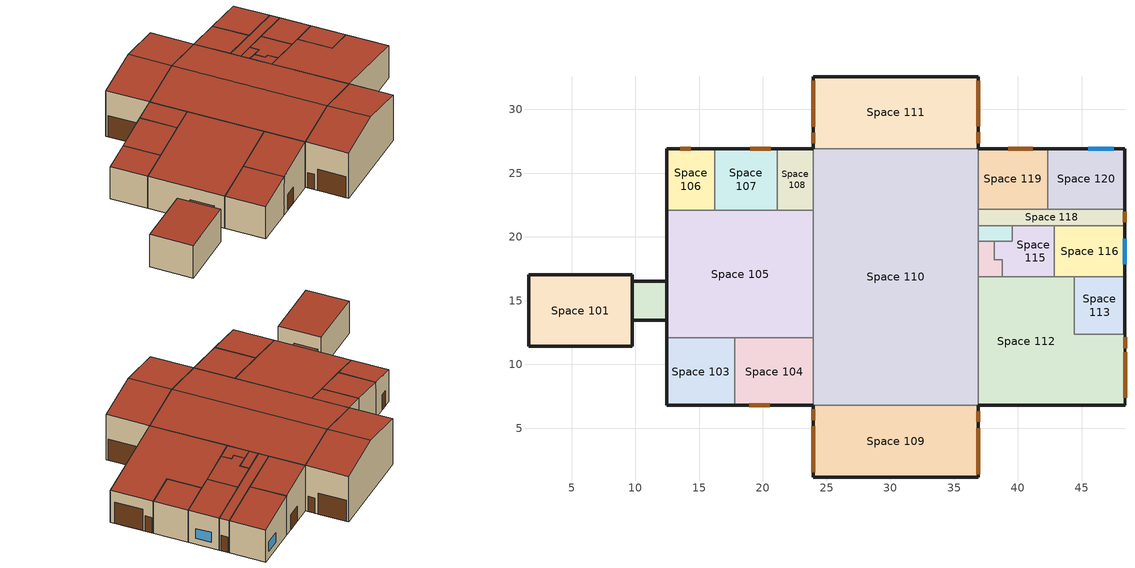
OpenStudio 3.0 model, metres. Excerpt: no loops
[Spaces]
Space 101
 floor ground: 9.74,17.03 9.74,11.41 1.62,11.41 1.62,17.03 z0
 wall outside: 9.74,11.41 9.74,17.03 1.62,17.03 1.62,11.41 9.74,11.41 z0:4.7
 wall to Space 102: 9.74,13.48 9.74,16.54 z0:2.85
 roof outside: 9.74,11.41 9.74,17.03 1.62,17.03 1.62,11.41 z4.7
Space 102
 floor ground: 12.46,16.54 12.46,13.48 9.74,13.48 9.74,16.54 z0
 wall outside: 12.46,16.54 9.74,16.54 / 9.74,13.48 12.46,13.48 z0:2.85
 wall to Space 105: 12.46,13.48 12.46,16.54 z0:2.85
 roof outside: 12.46,13.48 12.46,16.54 9.74,16.54 9.74,13.48 z2.85
Space 103
 floor ground: 17.81,12.09 17.81,6.79 12.46,6.79 12.46,12.09 z0
 wall outside: 12.46,12.09 12.46,6.79 z0:4.63; 17.81,6.79,5.54 12.46,6.79,4.63 12.46,6.79,0 17.81,6.79,0
 wall to Space 104: 17.81,6.79 17.81,12.09 z0:5.54
 wall to Space 105: 17.81,12.09,5.54 17.81,12.09,0 12.46,12.09,0 12.46,12.09,4.63
 roof outside: 17.81,12.09,5.54 12.46,12.09,4.63 12.46,6.79,4.63 17.81,6.79,5.54
Space 104
 floor ground: 23.96,12.09 23.96,6.79 17.81,6.79 17.81,12.09 z0
 wall outside: 23.96,6.79,6.58 17.81,6.79,5.54 17.81,6.79,0 23.96,6.79,0
 wall to Space 105: 23.96,12.09,6.58 23.96,12.09,0 17.81,12.09,0 17.81,12.09,5.54
 wall to Space 110: 23.96,6.79 23.96,12.09 z0:6.58
 door: 18.94,6.79 20.54,6.79 z0:2.2
 roof outside: 23.96,12.09,6.58 17.81,12.09,5.54 17.81,6.79,5.54 23.96,6.79,6.58
Space 105
 floor ground: 23.96,22.08 23.96,12.09 12.46,12.09 12.46,22.08 z0
 wall outside: 12.46,22.08 12.46,12.09 z0:4.63
 wall to Space 106: 16.24,22.08,5.27 16.24,22.08,0 12.46,22.08,0 12.46,22.08,4.63
 wall to Space 107: 21.13,22.08,6.1 21.13,22.08,0 16.24,22.08,0 16.24,22.08,5.27
 wall to Space 108: 23.96,22.08,6.58 23.96,22.08,0 21.13,22.08,0 21.13,22.08,6.1
 wall to Space 110: 23.96,12.09 23.96,22.08 z0:6.58
 roof outside: 23.96,22.08,6.58 12.46,22.08,4.63 12.46,12.09,4.63 23.96,12.09,6.58
Space 106
 floor ground: 16.24,26.93 16.24,22.08 12.46,22.08 12.46,26.93 z0
 wall outside: 12.46,26.93 12.46,22.08 z0:4.63; 16.24,26.93,5.27 16.24,26.93,0 12.46,26.93,0 12.46,26.93,4.63
 wall to Space 107: 16.24,22.08 16.24,26.93 z0:5.27
 door: 14.35,26.93 13.5,26.93 z0:2.2
 roof outside: 16.24,26.93,5.27 12.46,26.93,4.63 12.46,22.08,4.63 16.24,22.08,5.27
Space 107
 floor ground: 21.13,26.93 21.13,22.08 16.24,22.08 16.24,26.93 z0
 wall outside: 21.13,26.93,6.1 21.13,26.93,0 16.24,26.93,0 16.24,26.93,5.27
 wall to Space 108: 21.13,22.08 21.13,26.93 z0:6.1
 door: 20.6,26.93 19,26.93 z0:2.2
 roof outside: 21.13,26.93,6.1 16.24,26.93,5.27 16.24,22.08,5.27 21.13,22.08,6.1
Space 108
 floor ground: 23.96,26.93 23.96,22.08 21.13,22.08 21.13,26.93 z0
 wall outside: 23.96,26.93,6.58 23.96,26.93,0 21.13,26.93,0 21.13,26.93,6.1
 wall to Space 110: 23.96,22.08 23.96,26.93 z0:6.58
 roof outside: 23.96,26.93,6.57 21.13,26.93,6.1 21.13,22.08,6.1 23.96,22.08,6.58
Space 109
 floor ground: 36.9,6.79 36.9,1.14 23.96,1.14 23.96,6.79 z0
 wall outside: 23.96,6.79 23.96,1.14 / 36.9,1.14 36.9,6.79 z0:6.58; 30.43,1.14,7.65 23.96,1.14,6.58 23.96,1.14,0 36.9,1.14,0 36.9,1.14,6.58
 wall to Space 110: 30.43,6.79,7.65 36.9,6.79,6.58 36.9,6.79,0 23.96,6.79,0 23.96,6.79,6.58
 door: 36.9,1.39 36.9,4.99 / 23.96,5.14 23.96,1.54 z0:3.05; 36.9,5.49 36.9,6.34 / 23.96,6.49 23.96,5.64 z0:2.2
 roof outside: 30.43,6.79,7.65 23.96,6.79,6.58 23.96,1.14,6.58 30.43,1.14,7.65; 30.43,1.14,7.65 36.9,1.14,6.58 36.9,6.79,6.58 30.43,6.79,7.65
Space 110
 floor ground: 36.9,26.93 36.9,6.79 23.96,6.79 23.96,26.93 z0
 wall to Space 119: 36.9,22.19 36.9,26.93 z0:6.58
 wall to Space 112: 36.9,6.79 36.9,16.86 z0:6.58
 wall to Space 117: 36.9,19.66 36.9,20.89 z0:6.58
 wall to Space 118: 36.9,20.89 36.9,22.19 z0:6.58
 wall to Space 114: 36.9,16.86 36.9,19.66 z0:6.58
 wall to Space 111: 30.43,26.93,7.65 36.9,26.93,6.58 36.9,26.93,0 23.96,26.93,0 23.96,26.93,6.58
 roof outside: 30.43,26.93,7.65 23.96,26.93,6.58 23.96,6.79,6.58 30.43,6.79,7.65; 30.43,6.79,7.65 36.9,6.79,6.58 36.9,26.93,6.58 30.43,26.93,7.65
Space 111
 floor ground: 36.9,32.58 36.9,26.93 23.96,26.93 23.96,32.58 z0
 wall outside: 36.9,26.93 36.9,32.58 / 23.96,32.58 23.96,26.93 z0:6.58; 30.43,32.58,7.65 36.9,32.58,6.58 36.9,32.58,0 23.96,32.58,0 23.96,32.58,6.58
 door: 36.9,28.66 36.9,32.26 / 23.96,32.24 23.96,28.64 z0:3.05; 36.9,27.36 36.9,28.21 / 23.96,28.19 23.96,27.34 z0:2.2
 roof outside: 30.43,32.58,7.65 23.96,32.58,6.58 23.96,26.93,6.58 30.43,26.93,7.65; 30.43,26.93,7.65 36.9,26.93,6.58 36.9,32.58,6.58 30.43,32.58,7.65
Space 112
 floor ground: 44.42,16.86 44.42,12.36 48.4,12.36 48.4,6.79 36.9,6.79 36.9,16.86 z0
 wall outside: 48.4,6.79 48.4,12.36 z0:4.63; 36.9,6.79,6.58 36.9,6.79,0 48.4,6.79,0 48.4,6.79,4.63
 wall to Space 113: 44.42,12.36 44.42,16.86 z0:5.3; 44.42,12.36,5.3 48.4,12.36,4.63 48.4,12.36,0 44.42,12.36,0
 wall to Space 114: 36.9,16.86,6.58 38.78,16.86,6.26 38.78,16.86,0 36.9,16.86,0
 wall to Space 115: 38.78,16.86,6.26 42.87,16.86,5.57 42.87,16.86,0 38.78,16.86,0
 wall to Space 116: 42.87,16.86,5.57 44.42,16.86,5.3 44.42,16.86,0 42.87,16.86,0
 door: 48.4,7.37 48.4,10.97 z0:3.05; 48.4,11.28 48.4,12.13 z0:2.2
 roof outside: 36.9,6.79,6.58 48.4,6.79,4.63 48.4,12.36,4.63 44.42,12.36,5.3 44.42,16.86,5.3 36.9,16.86,6.58
Space 113
 floor ground: 48.4,16.86 48.4,12.36 44.42,12.36 44.42,16.86 z0
 wall outside: 48.4,12.36 48.4,16.86 z0:4.63
 wall to Space 116: 44.42,16.86,5.3 48.4,16.86,4.63 48.4,16.86,0 44.42,16.86,0
 roof outside: 44.42,12.36,5.3 48.4,12.36,4.63 48.4,16.86,4.63 44.42,16.86,5.3
Space 114
 floor ground: 38.15,19.66 38.15,18.23 38.78,18.23 38.78,16.86 36.9,16.86 36.9,19.66 z0
 wall to Space 117: 36.9,19.66,6.58 38.15,19.66,6.36 38.15,19.66,0 36.9,19.66,0
 wall to Space 115: 38.78,16.86 38.78,18.23 z0:6.26; 38.15,18.23 38.15,19.66 z0:6.36; 38.15,18.23,6.36 38.78,18.23,6.26 38.78,18.23,0 38.15,18.23,0
 roof outside: 36.9,16.86,6.58 38.78,16.86,6.26 38.78,18.23,6.26 38.15,18.23,6.36 38.15,19.66,6.36 36.9,19.66,6.58
Space 115
 floor ground: 42.87,20.89 42.87,16.86 38.78,16.86 38.78,18.23 38.15,18.23 38.15,19.66 39.55,19.66 39.55,20.89 z0
 wall to Space 116: 42.87,16.86 42.87,20.89 z0:5.57
 wall to Space 118: 39.55,20.89,6.13 42.87,20.89,5.57 42.87,20.89,0 39.55,20.89,0
 wall to Space 117: 39.55,20.89 39.55,19.66 z0:6.13; 38.15,19.66,6.36 39.55,19.66,6.13 39.55,19.66,0 38.15,19.66,0
 roof outside: 38.15,18.23,6.36 38.78,18.23,6.26 38.78,16.86,6.26 42.87,16.86,5.57 42.87,20.89,5.57 39.55,20.89,6.13 39.55,19.66,6.13 38.15,19.66,6.36
Space 116
 floor ground: 48.4,20.89 48.4,16.86 42.87,16.86 42.87,20.89 z0
 wall outside: 48.4,16.86 48.4,20.89 z0:4.63
 wall to Space 118: 42.87,20.89,5.57 48.4,20.89,4.63 48.4,20.89,0 42.87,20.89,0
 window: 48.4,17.85 48.4,19.85 z0.86:2.26
 roof outside: 42.87,16.86,5.57 48.4,16.86,4.63 48.4,20.89,4.63 42.87,20.89,5.57
Space 117
 floor ground: 39.55,20.89 39.55,19.66 36.9,19.66 36.9,20.89 z0
 wall to Space 118: 36.9,20.89,6.58 39.55,20.89,6.13 39.55,20.89,0 36.9,20.89,0
 roof outside: 36.9,19.66,6.58 39.55,19.66,6.13 39.55,20.89,6.13 36.9,20.89,6.58
Space 118
 floor ground: 48.4,22.19 48.4,20.89 36.9,20.89 36.9,22.19 z0
 wall outside: 48.4,20.89 48.4,22.19 z0:4.63
 wall to Space 119: 36.9,22.19,6.58 42.33,22.19,5.66 42.33,22.19,0 36.9,22.19,0
 wall to Space 120: 42.33,22.19,5.66 48.4,22.19,4.63 48.4,22.19,0 42.33,22.19,0
 door: 48.4,21.14 48.4,21.99 z0:2.2
 roof outside: 36.9,20.89,6.58 48.4,20.89,4.63 48.4,22.19,4.63 36.9,22.19,6.58
Space 119
 floor ground: 42.33,26.93 42.33,22.19 36.9,22.19 36.9,26.93 z0
 wall outside: 36.9,26.93,6.58 42.33,26.93,5.66 42.33,26.93,0 36.9,26.93,0
 wall to Space 120: 42.33,22.19 42.33,26.93 z0:5.66
 door: 41.16,26.93 39.26,26.93 z0:2.2
 roof outside: 36.9,22.19,6.58 42.33,22.19,5.66 42.33,26.93,5.66 36.9,26.93,6.58
Space 120
 floor ground: 48.4,26.93 48.4,22.19 42.33,22.19 42.33,26.93 z0
 wall outside: 48.4,22.19 48.4,26.93 z0:4.63; 42.33,26.93,5.66 48.4,26.93,4.63 48.4,26.93,0 42.33,26.93,0
 window: 47.52,26.93 45.52,26.93 z0.99:2.39
 roof outside: 42.33,22.19,5.66 48.4,22.19,4.63 48.4,26.93,4.63 42.33,26.93,5.66
[Site]
Edmonton Intl AP: Latitude {deg}=53.32; Longitude {deg}=-113.58; Time Zone {hr}=-7; Elevation {m}=723
[Building]
Maintenance Shop-Small_1980-2004: North Axis {deg}=-0; Default Construction Set=-modified; Default Schedule Set=NRCan Cold Lake Default Schedule Set
[ClimateZones]
Climate Zone Institution Name 1=ASHRAE; Climate Zone Document Name 1=ANSI/ASHRAE Standard 169; Climate Zone Document Year 1=2006; Climate Zone Institution Name 2=CEC; Climate Zone Document Name 2=California Climate Zone Descriptions; Climate Zone Document Year 2=1995
[SizingPeriod:DesignDay] Barometric Pressure {Pa}=92936; Wind Direction {deg}=180; Sky Clearness=0; Rain Indicator=0; Snow Indicator=0; Day of Month=21; Daylight Saving Time Indicator=0; Dry-Bulb Temperature Range Modifier Type=DefaultMultipliers
Name | Maximum Dry-Bulb Temperature {C} | Daily Dry-Bulb Temperature Range {deltaC} | Humidity Indicating Conditions at Maximum Dry-Bulb | Wind Speed {m/s} | Month | Day Type | Humidity Indicating Type | Solar Model Indicator | ASHRAE Taub | ASHRAE Taud
Edmonton Stony Plain Ann Clg .4% Condns DP=>MDB | 22.6 | 12 | 16.5 | 3.8 | 7 | SummerDesignDay | Dewpoint | ASHRAETau | 0.353 | 2.369
Edmonton Stony Plain Ann Hum_n 99.6% Condns DP=>MCDB | -32.4 | 0 | -37.7 | 1.9 | 1 | WinterDesignDay | Dewpoint | ASHRAEClearSky
Edmonton Stony Plain Ann Htg Wind 99.6% Condns WS=>MCDB | -5.8 | 0 | -5.8 | 11.6 | 1 | WinterDesignDay | Wetbulb | ASHRAEClearSky
Edmonton Stony Plain Ann Clg .4% Condns Enth=>MDB | 25.6 | 12 | 57100 | 3.8 | 7 | SummerDesignDay | Enthalpy | ASHRAETau | 0.353 | 2.369
Edmonton Stony Plain Ann Clg .4% Condns WB=>MDB | 25.3 | 12 | 19 | 3.8 | 7 | SummerDesignDay | Wetbulb | ASHRAETau | 0.353 | 2.369
Edmonton Stony Plain Ann Htg 99.6% Condns DB | -32.5 | 0 | -32.5 | 1.9 | 1 | WinterDesignDay | Wetbulb | ASHRAEClearSky
Edmonton Stony Plain Ann Clg .4% Condns DB=>MWB | 27.5 | 12 | 17.6 | 3.8 | 7 | SummerDesignDay | Wetbulb | ASHRAETau | 0.353 | 2.369
[Construction]
000 ExtSlabCarpet 4in ClimateZone 1-8: MAT-CC05 4 HW CONCRETE, CP02 CARPET PAD
000 Interior Ceiling: 000 M11 100mm lightweight concrete, 000 F05 Ceiling air space resistance, 000 F16 Acoustic tile
000 Interior Floor: 000 F16 Acoustic tile, 000 F05 Ceiling air space resistance, 000 M11 100mm lightweight concrete
000 Interior Wall: 000 G01a 19mm gypsum board, 000 F04 Wall air space resistance, 000 G01a 19mm gypsum board
V2-Maintenance-Wall R18: V2-Maintenance-Wall mtl R18
V2-Maintenance-Roof R24: V2-Maintenance-Roof mtl R24
Vintage 2 Window R1.8: V2 Windows R1.8
V2 Door R4: V2 Door mtl R4
000_Interior Partition; 000_Interior Door: 000_G05 25mm wood
000_Interior Floor: 000_F16 Acoustic tile, 000_F05 Ceiling air space resistance, 000_M11 100mm lightweight concrete
000_Interior Wall: 000_G01a 19mm gypsum board, 000_F04 Wall air space resistance, 000_G01a 19mm gypsum board
000_Interior Ceiling: 000_M11 100mm lightweight concrete, 000_F05 Ceiling air space resistance, 000_F16 Acoustic tile
000_Interior Window: 000_Clear 3mm
000_Exterior Window: 000_Clear 3mm, 000_Air 13mm, 000_Clear 3mm
Customized construction 000_ExtSlabCarpet_4in_ClimateZone 1-8 to conductance of 0.23657440264963328: MAT-CC05 4 HW CONCRETE 1, CP02 CARPET PAD 1
Customized construction Vintage 1 Concrete Wall RSI 2.11 to conductance of 0.31545741324921134: MNECB Ref Brick 100mm 1, MNECB Ref Airspace 25mm 1, 000 G05 25mm wood 2, Mass NonRes Wall Insulation-2.89 1, 000_G01a 19mm gypsum board 1
Customized construction Vintage 1 Ref Deck Roof RSI 3.52 to conductance of 0.23657440264963328: MNECB Ref Gravel 50mm 1, MNECB Built-up Roof 9.5mm 1, MNECB Ref Polystyrene 46mm 1, 000_F08 Metal surface 1, 000 G05 25mm wood 3
Customized construction MNECB Ref Underground Floor 6.136 to conductance of 0.5678591709256104: MNECB Ref Polystyrene 25mm 1, MNECB Ref concrete 100mm 1
Customized construction MNECB Ref Underground Wall 9.659 to conductance of 0.5678591709256104: MNECB Ref Polystyrene 44mm 1, MNECB Ref concrete 100mm 2
Customized construction 000_ExtSlabCarpet_4in_ClimateZone 1-8 to conductance of 0.5678591709256104: MAT-CC05 4 HW CONCRETE 2, CP02 CARPET PAD 2
Customized Fenestration: cond=0.315 tvis=0.210 tsol=0.500: Customized Fenestration:: cond=0.315 tvis=0.210 tsol=0.500
Customized construction 000_Exterior Door to conductance of 1.4204545454545456: 000_F08 Metal surface 2, 000_I01 25mm insulation board 1
Customized construction 000_Exterior Door 1 to conductance of 0.5678591709256104: 000_F08 Metal surface 3, 000_I01 25mm insulation board 2
Customized Fenestration: cond=0.280 tvis=0.210 tsol=0.500: Customized Fenestration:: cond=0.280 tvis=0.210 tsol=0.500
[Material]
Name | Roughness | Thickness {m} | Conductivity {W/m-K} | Density {kg/m3} | Specific Heat {J/kg-K} | Thermal Absorptance | Solar Absorptance | Visible Absorptance
000 F16 Acoustic tile; 000_F16 Acoustic tile | MediumSmooth | 0.0191 | 0.06 | 368 | 590
000 G01a 19mm gypsum board; 000_G01a 19mm gypsum board; 000_G01a 19mm gypsum board 1 | MediumSmooth | 0.019 | 0.16 | 800 | 1090
000 M11 100mm lightweight concrete; 000_M11 100mm lightweight concrete | MediumRough | 0.1016 | 0.53 | 1280 | 840
MAT-CC05 4 HW CONCRETE; MAT-CC05 4 HW CONCRETE 1; MAT-CC05 4 HW CONCRETE 2 | Rough | 0.1016 | 1.311 | 2240 | 836.8 | 0.9 | 0.7 | 0.7
V2-Maintenance-Wall mtl R18 | MediumRough | 0.140625 | 0.045 | 265 | 836.8 | 0.9 | 0.7 | 0.7
V2-Maintenance-Roof mtl R24 | MediumRough | 0.19149 | 0.045 | 265 | 836.8 | 0.9 | 0.7 | 0.7
V2 Door mtl R4 | MediumRough | 0.03169 | 0.045 | 265 | 836.8 | 0.9 | 0.7 | 0.7
000_G05 25mm wood; 000 G05 25mm wood 2; 000 G05 25mm wood 3 | MediumSmooth | 0.0254 | 0.15 | 608 | 1630
MNECB Ref Brick 100mm 1 | MediumRough | 0.1016 | 1.311 | 2082.332 | 795.312
Mass NonRes Wall Insulation-2.89 1 | MediumRough | 0.129003 | 0.049 | 265 | 836.8 | 0.9 | 0.7 | 0.7
MNECB Ref Gravel 50mm 1 | VeryRough | 0.0508 | 1.80282 | 1601.794 | 837.17 | 0.9 | 0.7 | 0.7
MNECB Built-up Roof 9.5mm 1 | VeryRough | 0.0095 | 0.1634 | 1121.29 | 1465.048 | 0.9 | 0.7 | 0.7
MNECB Ref Polystyrene 46mm 1 | MediumRough | 0.114573 | 0.02885 | 28.832 | 1213.897
000_F08 Metal surface 1; 000_F08 Metal surface 2; 000_F08 Metal surface 3 | Smooth | 0.0008 | 45.28 | 7824 | 500
MNECB Ref Polystyrene 25mm 1; MNECB Ref Polystyrene 44mm 1 | MediumRough | 0.049179 | 0.02885 | 28.832 | 1213.897
MNECB Ref concrete 100mm 1; MNECB Ref concrete 100mm 2 | MediumRough | 0.1016 | 1.80282 | 2242.512 | 837.17
000_I01 25mm insulation board 1 | MediumRough | 0.0211195 | 0.03 | 43 | 1210
000_I01 25mm insulation board 2 | MediumRough | 0.0528295 | 0.03 | 43 | 1210
[Material:AirGap]
Name | Thermal Resistance
000 F04 Wall air space resistance; 000_F04 Wall air space resistance | 0.15
000 F05 Ceiling air space resistance; 000_F05 Ceiling air space resistance | 0.18
MNECB Ref Airspace 25mm 1 | 0.1717
[Material:NoMass] Roughness=VeryRough; Thermal Absorptance=0.9; Solar Absorptance=0.7; Visible Absorptance=0.8
Name | Thermal Resistance
CP02 CARPET PAD | 0.2165
CP02 CARPET PAD 1 | 4.1495
CP02 CARPET PAD 2 | 1.6835
[WindowMaterial:Gas]
000_Air 13mm: Gas Type=Air; Thickness=0.0127
[WindowMaterial:Glazing] Optical Data Type=SpectralAverage; Front Side Visible Reflectance at Normal Incidence=0.081; Back Side Visible Reflectance at Normal Incidence=0.081; Infrared Transmittance at Normal Incidence=0; Front Side Infrared Hemispherical Emissivity=0.84; Back Side Infrared Hemispherical Emissivity=0.84
Name | Thickness | Solar Transmittance at Normal Incidence | Front Side Solar Reflectance at Normal Incidence | Back Side Solar Reflectance at Normal Incidence | Visible Transmittance at Normal Incidence | Conductivity | Thickness {m} | Conductivity {W/m-K} | Dirt Correction Factor for Solar and Visible Transmittance | Solar Diffusing
000_Clear 3mm | 0.003 | 0.837 | 0.075 | 0.075 | 0.898 | 0.9
Customized Fenestration:: cond=0.315 tvis=0.210 tsol=0.500 |  | 0.5 | 0.5 | 0.5 | 0.21 |  | 0.1 | 0.315457 | 1 | No
Customized Fenestration:: cond=0.280 tvis=0.210 tsol=0.500 |  | 0.5 | 0.5 | 0.5 | 0.21 |  | 0.1 | 0.28 | 1 | No
[DefaultConstructionSet]
Name | Default Exterior Surface Constructions | Default Interior Surface Constructions | Default Ground Contact Surface Constructions | Default Exterior SubSurface Constructions | Default Interior SubSurface Constructions | Interior Partition Construction
Vintage 2 Maintenance Shops | Default Surface Constructions 1 | Default Surface Constructions 2 | Default Surface Constructions 3 | Default Sub Surface Constructions 1 | Default Sub Surface Constructions 2
-modified | -modified | 000_Interior_DefSurfCons 12 | -modified 1 | -modified | 000_Interior_DefSubCons 12 | 000_Interior Partition
[DefaultSurfaceConstructions]
Name | Floor Construction | Wall Construction | Roof Ceiling Construction
Default Surface Constructions 1 | 000 ExtSlabCarpet 4in ClimateZone 1-8 | V2-Maintenance-Wall R18 | V2-Maintenance-Roof R24
Default Surface Constructions 2 | 000 Interior Floor | 000 Interior Wall | 000 Interior Ceiling
Default Surface Constructions 3 | 000 ExtSlabCarpet 4in ClimateZone 1-8 | 000 ExtSlabCarpet 4in ClimateZone 1-8 | 000 ExtSlabCarpet 4in ClimateZone 1-8
000_Interior_DefSurfCons 12 | 000_Interior Floor | 000_Interior Wall | 000_Interior Ceiling
-modified | Customized construction 000_ExtSlabCarpet_4in_ClimateZone 1-8 to conductance of 0.23657440264963328 | Customized construction Vintage 1 Concrete Wall RSI 2.11 to conductance of 0.31545741324921134 | Customized construction Vintage 1 Ref Deck Roof RSI 3.52 to conductance of 0.23657440264963328
-modified 1 | Customized construction MNECB Ref Underground Floor 6.136 to conductance of 0.5678591709256104 | Customized construction MNECB Ref Underground Wall 9.659 to conductance of 0.5678591709256104 | Customized construction 000_ExtSlabCarpet_4in_ClimateZone 1-8 to conductance of 0.5678591709256104
[DefaultSubSurfaceConstructions]
Name | Fixed Window Construction | Operable Window Construction | Door Construction | Glass Door Construction | Skylight Construction | Tubular Daylight Dome Construction | Tubular Daylight Diffuser Construction | Overhead Door Construction
Default Sub Surface Constructions 1 | Vintage 2 Window R1.8 | Vintage 2 Window R1.8 | V2 Door R4 | Vintage 2 Window R1.8
Default Sub Surface Constructions 2
000_Interior_DefSubCons 12 | 000_Interior Window | 000_Interior Window | 000_Interior Door | 000_Exterior Window | 000_Exterior Window | 000_Interior Window | 000_Interior Window
-modified | Customized Fenestration: cond=0.315 tvis=0.210 tsol=0.500 | Customized Fenestration: cond=0.315 tvis=0.210 tsol=0.500 | Customized construction 000_Exterior Door to conductance of 1.4204545454545456 | Customized Fenestration: cond=0.315 tvis=0.210 tsol=0.500 | Customized Fenestration: cond=0.280 tvis=0.210 tsol=0.500 | Customized Fenestration: cond=0.280 tvis=0.210 tsol=0.500 | Customized Fenestration: cond=0.280 tvis=0.210 tsol=0.500 | Customized construction 000_Exterior Door 1 to conductance of 0.5678591709256104
[WindowMaterial:SimpleGlazingSystem]
V2 Windows R1.8: U-Factor {W/m2-K}=3.15; Solar Heat Gain Coefficient=0.6; Visible Transmittance=0.7
[ThermostatSetpoint:DualSetpoint] Heating Setpoint Temperature Schedule=heating_always_21C; Cooling Setpoint Temperature Schedule=cooling_always_24C
Thermostat Setpoint Dual Setpoint 1; Thermostat Setpoint Dual Setpoint 2; Thermostat Setpoint Dual Setpoint 4; Thermostat Setpoint Dual Setpoint 5; Thermostat Setpoint Dual Setpoint 6; Thermostat Setpoint Dual Setpoint 7; Thermostat Setpoint Dual Setpoint 8; Thermostat Setpoint Dual Setpoint 9; Thermostat Setpoint Dual Setpoint 10; Thermostat Setpoint Dual Setpoint 11; Thermostat Setpoint Dual Setpoint 12; Thermostat Setpoint Dual Setpoint 13; Thermostat Setpoint Dual Setpoint 14; Thermostat Setpoint Dual Setpoint 15; Thermostat Setpoint Dual Setpoint 16; Thermostat Setpoint Dual Setpoint 17; Thermostat Setpoint Dual Setpoint 18; Thermostat Setpoint Dual Setpoint 19
[DesignSpecification:OutdoorAir] Outdoor Air Flow per Floor Area {m3/s-m2}=0
Name | Outdoor Air Flow per Person {m3/s-person}
MNECBPerPerson-Office Category 1-A-oa; MNECBPerPerson-Laboratories-A-oa | 0.01
MNECBPerPerson-Corridors-*-oa; MNECBPerPerson-Active Storage Bulky-E-oa | 0.025
MNECBPerPerson-Mechanical/electrical room-*-oa | 0.05
MNECBPerPerson-Toilet and Washrooms-*-oa | 0.03
MNECBPerPerson-Machinery-C-oa | 0.075
MNECBPerPerson-Electrical/Electronic-C-oa | 0.0375
MNECBPerPerson-Material Handling-E-oa | 0.008
[BuildingStory] Nominal Z Coordinate {m}=0
Name | Nominal Floor to Floor Height {m}
Building Story 1 | 4.7
Building Story 2 | 2.85
Building Story 3; Building Story 5 | 6.575
Building Story 4 | 7.65
[Space] Default Construction Set=Vintage 2 Maintenance Shops
Name | Space Type | Building Story | Thermal Zone
Space 101 | Shop-Machinery | Building Story 1 | 115 - Missile Test Cell
Space 102 | Service and Common-Corridors | Building Story 2 | 114 - Link
Space 103 | Shop-Electrical/Electronic | Building Story 3 | 116 - Electronics Lab
Space 104 | Service and Common-Mechanical/electrical room | Building Story 3 | 117 - Mech Room
Space 105 | Laboratories-Laboratories | Building Story 3 | 112-113 - AIM Labs
Space 106 | Service and Common-Mechanical/electrical room | Building Story 3 | 120 -  Elec Room
Space 107 | Shop-Machinery | Building Story 3 | 119 - Bottle Cleaning
Space 108 | Service and Common-Mechanical/electrical room | Building Story 3 | 118 - Compressors
Space 109 | Shop-Machinery | Building Story 4 | 111 - Weapons Assembly S
Space 110 | Shop-Machinery | Building Story 4 | 111 - Weapons Assembly C
Space 111 | Shop-Machinery | Building Story 4 | 111 - Weapons Assembly N
Space 112 | Storage/Warehouse-Material Handling | Building Story 5 | 109
Space 113 | Shop-Machinery | Building Story 5 | 110 - Chaff and Flare
Space 114 | Storage/Warehouse-Active Storage Bulky | Building Story 5 | 106 - Janitor
Space 115 | Service and Common-Toilet and Washrooms | Building Story 5 | 107-108 - Toilets
Space 116 | Office Category 1 | Building Story 5 | 104 - Office
Space 117 | Service and Common-Mechanical/electrical room | Building Story 5 | 103 - Comms
Space 118 | Service and Common-Corridors | Building Story 5 | 102 - Corridor
Space 119 | Service and Common-Mechanical/electrical room | Building Story 5 | 101 - Mech Room
Space 120 | Office Category 1 | Building Story 5 | 105 - Office
[SpaceType] Default Construction Set=Vintage 2 Maintenance Shops; Default Schedule Set=NRCan Cold Lake Default Schedule Set
Name | Design Specification Outdoor Air Object
Office Category 1 | MNECBPerPerson-Office Category 1-A-oa
Service and Common-Corridors | MNECBPerPerson-Corridors-*-oa
Service and Common-Mechanical/electrical room | MNECBPerPerson-Mechanical/electrical room-*-oa
Service and Common-Toilet and Washrooms | MNECBPerPerson-Toilet and Washrooms-*-oa
Shop-Machinery | MNECBPerPerson-Machinery-C-oa
Shop-Electrical/Electronic | MNECBPerPerson-Electrical/Electronic-C-oa
Storage/Warehouse-Active Storage Bulky | MNECBPerPerson-Active Storage Bulky-E-oa
Laboratories-Laboratories | MNECBPerPerson-Laboratories-A-oa
Storage/Warehouse-Material Handling | MNECBPerPerson-Material Handling-E-oa
[People]
Name | People Definition | Space or SpaceType
People 53 | MNECBAdjusted-Office-1-sched-A-people_def | Office Category 1
People 21 | MNECBAdjusted-Corridors-sched-*-people_def | Service and Common-Corridors
People 48 | MNECBAdjusted-Mechanical/electrical room-sched-*-people_def | Service and Common-Mechanical/electrical room
People 79 | MNECBAdjusted-Toilet and Washrooms-*-people_def | Service and Common-Toilet and Washrooms
People 46 | MNECBAdjusted-Machinery-sched-C-people_def | Shop-Machinery
People 24 | MNECBAdjusted-Electrical/Electronic-sched-C-people_def | Shop-Electrical/Electronic
People 3 | MNECBAdjusted-Active Storage Bulky-sched-E-people_def | Storage/Warehouse-Active Storage Bulky
People 40 | MNECBAdjusted-Laboratories-sched-A-people_def | Laboratories-Laboratories
People 47 | MNECBAdjusted-Material Handling-sched-E-people_def | Storage/Warehouse-Material Handling
[People:Definition] Number of People Calculation Method=Area/Person; Fraction Radiant=0.3
Name | Space Floor Area per Person {m2/person}
MNECBAdjusted-Office-1-sched-A-people_def; MNECBAdjusted-Laboratories-sched-A-people_def; MNECBAdjusted-Material Handling-sched-E-people_def | 91
MNECBAdjusted-Corridors-sched-*-people_def; MNECBAdjusted-Active Storage Bulky-sched-E-people_def | 455
MNECBAdjusted-Mechanical/electrical room-sched-*-people_def | 920
MNECBAdjusted-Toilet and Washrooms-*-people_def; MNECBAdjusted-Machinery-sched-C-people_def; MNECBAdjusted-Electrical/Electronic-sched-C-people_def | 137
[Lights]
Name | Lights Definition | Space or SpaceType
Lights 53 | MNECB-Office-1-sched-A-lights_def | Office Category 1
Lights 21 | MNECB-Corridors-sched-*-lights_def | Service and Common-Corridors
Lights 48 | MNECB-Mechanical/electrical room-sched-*-lights_def | Service and Common-Mechanical/electrical room
Lights 85 | MNECB-Toilet and Washrooms-sched-*-lights_def | Service and Common-Toilet and Washrooms
Lights 46 | MNECB-Machinery-sched-C-lights_def | Shop-Machinery
Lights 24 | MNECB-Electrical/Electronic-sched-C-lights_def | Shop-Electrical/Electronic
Lights 2 | MNECB-Active Storage Bulky-sched-E-lights_def | Storage/Warehouse-Active Storage Bulky
Lights 40 | MNECB-Laboratories-sched-A-lights_def | Laboratories-Laboratories
Lights 47 | MNECB-Material Handling-sched-E-lights_def | Storage/Warehouse-Material Handling
[Lights:Definition] Design Level Calculation Method=Watts/Area
Name | Watts per Space Floor Area {W/m2}
MNECB-Office-1-sched-A-lights_def | 19.4
MNECB-Corridors-sched-*-lights_def | 8.6
MNECB-Mechanical/electrical room-sched-*-lights_def | 7.5
MNECB-Toilet and Washrooms-sched-*-lights_def | 8.7
MNECB-Machinery-sched-C-lights_def; MNECB-Electrical/Electronic-sched-C-lights_def | 26.9
MNECB-Active Storage Bulky-sched-E-lights_def | 3.2
MNECB-Laboratories-sched-A-lights_def | 24.8
MNECB-Material Handling-sched-E-lights_def | 10.8
[ElectricEquipment]
Name | Electric Equipment Definition | Space or SpaceType
Electric Equipment 54 | MNECB-Office type 1-sched-A-eq_elec_def | Office Category 1
Electric Equipment 22 | MNECB-Corridors-sched-*-eq_elec_def | Service and Common-Corridors
Electric Equipment 49 | MNECB-Mechanical/electrical room-sched-*-eq_elec_def | Service and Common-Mechanical/electrical room
Electric Equipment 85 | MNECB-Toilet and Washrooms-sched-*-eq_elec_def | Service and Common-Toilet and Washrooms
Electric Equipment 47 | MNECB-Machinery-sched-C-eq_elec_def | Shop-Machinery
Electric Equipment 25 | MNECB-Electrical/Electronic-sched-C-eq_elec_def | Shop-Electrical/Electronic
Electric Equipment 3 | MNECB-Active Storage Bulky-sched-E-eq_elec_def | Storage/Warehouse-Active Storage Bulky
Electric Equipment 41 | MNECB-Laboratories-sched-A-eq_elec_def | Laboratories-Laboratories
Electric Equipment 48 | MNECB-Material Handling-sched-E-eq_elec_def | Storage/Warehouse-Material Handling
[ElectricEquipment:Definition] Design Level Calculation Method=Watts/Area; Fraction Radiant=0
Name | Watts per Space Floor Area {W/m2}
MNECB-Office type 1-sched-A-eq_elec_def | 7.5
MNECB-Corridors-sched-*-eq_elec_def | 0
MNECB-Mechanical/electrical room-sched-*-eq_elec_def; MNECB-Toilet and Washrooms-sched-*-eq_elec_def; MNECB-Machinery-sched-C-eq_elec_def; MNECB-Active Storage Bulky-sched-E-eq_elec_def; MNECB-Material Handling-sched-E-eq_elec_def | 1
MNECB-Electrical/Electronic-sched-C-eq_elec_def; MNECB-Laboratories-sched-A-eq_elec_def | 10
[ThermalZone] Use Ideal Air Loads=No
Name | Thermostat
105 - Office | Thermostat Setpoint Dual Setpoint 5
101 - Mech Room | Thermostat Setpoint Dual Setpoint 1
102 - Corridor | Thermostat Setpoint Dual Setpoint 2
103 - Comms; 107-108 - Toilets
106 - Janitor | Thermostat Setpoint Dual Setpoint 19
104 - Office | Thermostat Setpoint Dual Setpoint 4
110 - Chaff and Flare | Thermostat Setpoint Dual Setpoint 7
109 | Thermostat Setpoint Dual Setpoint 6
111 - Weapons Assembly N | Thermostat Setpoint Dual Setpoint 9
111 - Weapons Assembly C | Thermostat Setpoint Dual Setpoint 8
111 - Weapons Assembly S | Thermostat Setpoint Dual Setpoint 10
118 - Compressors | Thermostat Setpoint Dual Setpoint 11
119 - Bottle Cleaning | Thermostat Setpoint Dual Setpoint 12
120 -  Elec Room | Thermostat Setpoint Dual Setpoint 13
112-113 - AIM Labs | Thermostat Setpoint Dual Setpoint 14
117 - Mech Room | Thermostat Setpoint Dual Setpoint 15
116 - Electronics Lab | Thermostat Setpoint Dual Setpoint 16
114 - Link | Thermostat Setpoint Dual Setpoint 17
115 - Missile Test Cell | Thermostat Setpoint Dual Setpoint 18
[Sizing:Zone] Zone Cooling Design Supply Air Temperature Input Method=SupplyAirTemperature; Zone Cooling Design Supply Air Temperature {C}=14; Zone Cooling Design Supply Air Temperature Difference {deltaC}=11.11; Zone Heating Design Supply Air Temperature Input Method=SupplyAirTemperature; Zone Heating Design Supply Air Temperature {C}=40; Zone Heating Design Supply Air Temperature Difference {deltaC}=11.11; Zone Cooling Design Supply Air Humidity Ratio {kg-H2O/kg-air}=0.0085; Zone Heating Design Supply Air Humidity Ratio {kg-H2O/kg-air}=0.008; Zone Heating Sizing Factor=1; Zone Cooling Sizing Factor=1; Heating Design Air Flow Method=DesignDay; Account for Dedicated Outdoor Air System=No; Dedicated Outdoor Air System Control Strategy=NeutralSupplyAir; Dedicated Outdoor Air Low Setpoint Temperature for Design {C}=Autosize; Dedicated Outdoor Air High Setpoint Temperature for Design {C}=Autosize
103 - Comms; 106 - Janitor; 107-108 - Toilets; 110 - Chaff and Flare; 109
[Zone equipment]
107-108 - Toilets: Fan Zone Exhaust 1
[AvailabilityManager:NightCycle] Applicability Schedule=Always On Discrete; Control Type=CycleOnAnyZoneFansOnly
Availability Manager Night Cycle 1; Availability Manager Night Cycle 2
[Controller:WaterCoil] Action=Normal
Controller Water Coil 6; Controller Water Coil 8; Controller Water Coil 9; Controller Water Coil 11
[DefaultScheduleSet]
NRCan Cold Lake Default Schedule Set: Hours of Operation Schedule=NRCan - Cold Lake - Default Fans; Number of People Schedule=NRCan - Cold Lake - Default People; People Activity Level Schedule=NRCan - Cold Lake - Default Activity; Lighting Schedule=NRCan - Cold Lake - Default Lights; Electric Equipment Schedule=NRCan - Cold Lake - Default Equip; Hot Water Equipment Schedule=NRCan - Cold Lake - Default Hot Water
[SpaceInfiltration:DesignFlowRate] Schedule=Always On; Design Flow Rate Calculation Method=Flow/ExteriorArea; Design Flow Rate {m3/s}=0; Flow per Space Floor Area {m3/s-m2}=0; Flow per Exterior Surface Area {m3/s-m2}=0.00045
Name | Space or SpaceType | Air Changes per Hour {1/hr}
Space Infiltration Design Flow Rate 1 | Laboratories-Laboratories
Space Infiltration Design Flow Rate 2 | Office Category 1
Space Infiltration Design Flow Rate 3 | Service and Common-Corridors
Space Infiltration Design Flow Rate 4 | Service and Common-Mechanical/electrical room
Space Infiltration Design Flow Rate 5 | Service and Common-Toilet and Washrooms
Space Infiltration Design Flow Rate 6 | Shop-Electrical/Electronic
Space Infiltration Design Flow Rate 7 | Shop-Machinery
Space Infiltration Design Flow Rate 8 | Storage/Warehouse-Active Storage Bulky
Space Infiltration Design Flow Rate 9 | Storage/Warehouse-Material Handling | 0
[Fan:ZoneExhaust]
Fan Zone Exhaust 1: Availability Schedule=NRCan - Cold Lake - Default Fans; Fan Total Efficiency=0.6; Pressure Rise {Pa}=1979; Maximum Flow Rate {m3/s}=0.0472; System Availability Manager Coupling Mode=Decoupled
[Schedule:Constant]
Always On Discrete: Value=1
[Schedule:Ruleset]
Always On: Default Day Schedule=Always On Default Schedule; Summer Design Day Schedule=Always On Summer Design Day; Winter Design Day Schedule=Always On Winter Design Day
NRCan - Cold Lake - Default Fans: Default Day Schedule=Schedule Day 28
NRCan - Cold Lake - Default People: Default Day Schedule=Schedule Day 31
NRCan - Cold Lake - Default Activity: Default Day Schedule=Schedule Day 39
NRCan - Cold Lake - Default Lights: Default Day Schedule=Schedule Day 45
NRCan - Cold Lake - Default Equip: Default Day Schedule=Schedule Day 25
NRCan - Cold Lake - Default Hot Water: Default Day Schedule=Schedule Day 15
heating_always_21C: Default Day Schedule=Schedule Day 49
cooling_always_24C: Default Day Schedule=Schedule Day 50
[Schedule:Day]
Always On Default Schedule; Always On Winter Design Day; Always On Summer Design Day; Schedule Day 28: 24, 0, 1
Schedule Day 30; Schedule Day 38: 7, 0, 0, 15, 30, 1, 24, 0, 0
Schedule Day 29; Schedule Day 32; Schedule Day 26; Schedule Day 22: 24, 0, 0
Schedule Day 31; Schedule Day 25: 24, 0, 0.3
Schedule Day 39: 24, 0, 120
Schedule Day 45: 7, 0, 0.05, 15, 0, 1, 24, 0, 0.05
Schedule Day 14: 24, 0, 0.05
Schedule Day 46; Schedule Day 27; Schedule Day 15; Schedule Day 23: 7, 0, 0.05, 15, 30, 1, 24, 0, 0.05
Schedule Day 49: 24, 0, 21
Schedule Day 50: 24, 0, 24
[Schedule:Rule]
Name | Schedule Ruleset | Rule Order | Day Schedule | Apply Monday | Apply Tuesday | Apply Wednesday | Apply Thursday | Apply Friday | Apply Sunday | Apply Saturday
M-F 2 | NRCan - Cold Lake - Default Fans | 0 | Schedule Day 30 | Yes | Yes | Yes | Yes | Yes
SS 3 | NRCan - Cold Lake - Default Fans | 1 | Schedule Day 29 |  |  |  |  |  | Yes | Yes
M-F 3 | NRCan - Cold Lake - Default People | 0 | Schedule Day 38 | Yes | Yes | Yes | Yes | Yes
Schedule Rule 1 | NRCan - Cold Lake - Default People | 1 | Schedule Day 32 |  |  |  |  |  | Yes | Yes
SS | NRCan - Cold Lake - Default Lights | 0 | Schedule Day 14 |  |  |  |  |  | Yes | Yes
M-F | NRCan - Cold Lake - Default Lights | 1 | Schedule Day 46 | Yes | Yes | Yes | Yes | Yes |  | No
MF 2 | NRCan - Cold Lake - Default Equip | 0 | Schedule Day 27 | Yes | Yes | Yes | Yes | Yes
SS 2 | NRCan - Cold Lake - Default Equip | 1 | Schedule Day 26 |  |  |  |  |  | Yes | Yes
M-F 1 | NRCan - Cold Lake - Default Hot Water | 0 | Schedule Day 23 | Yes | Yes | Yes | Yes | Yes
SS 1 | NRCan - Cold Lake - Default Hot Water | 1 | Schedule Day 22 |  |  |  |  |  | Yes | Yes
